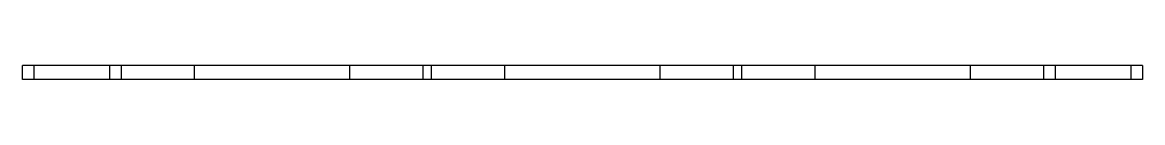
# Paper-space layout '_Top' of a CAD drawing. Header units: millimetres. Extents: x -198 to 198, y -5 to 0.
import ezdxf

# ---------------------------------------------------------------- set-up
doc = ezdxf.new("R2010")
doc.units = ezdxf.units.MM

psp = doc.layouts.new('_Top')

# ---------------------------------------------------------------- linework, layer by layer
at = {"color": 7, "linetype": 'Continuous', "lineweight": 25}
for p, q in [((-198.5, -5), (-198.5, 0)), ((198.5, 0), (-198.5, 0)), ((-194.5, 0), (-194.5, -5)), ((-167.5, -5), (-167.5, 0)), ((-163.5, 0), (-163.5, -5)), ((-137.5, -5), (-137.5, 0)), ((-82.5, -5), (-82.5, 0)), ((-56.5, -5), (-56.5, 0)), ((-53.5, -5), (-53.5, 0)), ((-27.5, -5), (-27.5, 0)), ((27.5, -5), (27.5, 0)), ((53.5, -5), (53.5, 0)), ((56.5, -5), (56.5, 0)), ((82.5, -5), (82.5, 0)), ((137.5, -5), (137.5, 0)), ((163.5, -5), (163.5, 0)), ((167.5, 0), (167.5, -5)), ((194.5, -5), (194.5, 0)), ((198.5, 0), (198.5, -5)), ((198.5, -5), (-198.5, -5)), ((-35.64, -5), (-35.64, -5.03))]:
    psp.add_line(p, q, dxfattribs=at)

doc.saveas('drawing.dxf')
